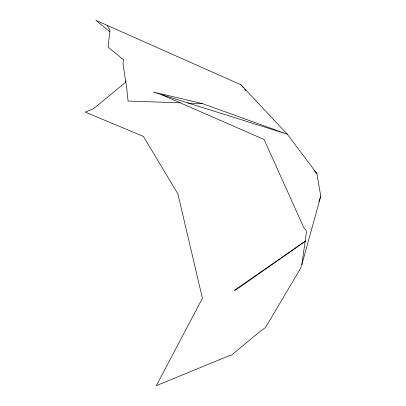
<?xml version="1.0" encoding="UTF-8"?>
<svg xmlns="http://www.w3.org/2000/svg" width="406" height="406" viewBox="0 0 406 406"><rect width="100%" height="100%" fill="white"/><g stroke="black" fill="none" stroke-linecap="round" stroke-linejoin="round"><path stroke-width="0.61" d="M126.185 81.007L125.236 82.575L93.537 108.686L85.24 112.097L143.445 136.452L177.899 193.895L202.416 298.288L156.28 385.7L229.045 355.768L231.486 355.133L260.139 331.372L265.504 327.571L300.592 268.32L301.851 264.6L306.393 232.374L306.073 230.491L303.612 227.243L264.093 139.502L161.38 94.593M301.851 264.6L320.76 196.205L316.908 173.646L287.296 134.188L240.925 84.778L95.816 20.3L109.985 31.907M318.933 201.584L320.76 196.205M180.365 102.84L128.068 101.033L126.718 88.178L122.988 63.397L123.657 59.9L108.057 47.076L110.026 30.43L107.245 25.35M187.922 103.099L202.416 103.601L287.296 134.188L153.25 92.035L202.416 103.601M314.021 170.292L316.908 173.646M240.925 84.778L243.367 87.676M244.59 89.127L245.813 90.574M305.551 241.032L235.901 289.92L234.313 290.315L305.551 241.032"/></g></svg>
